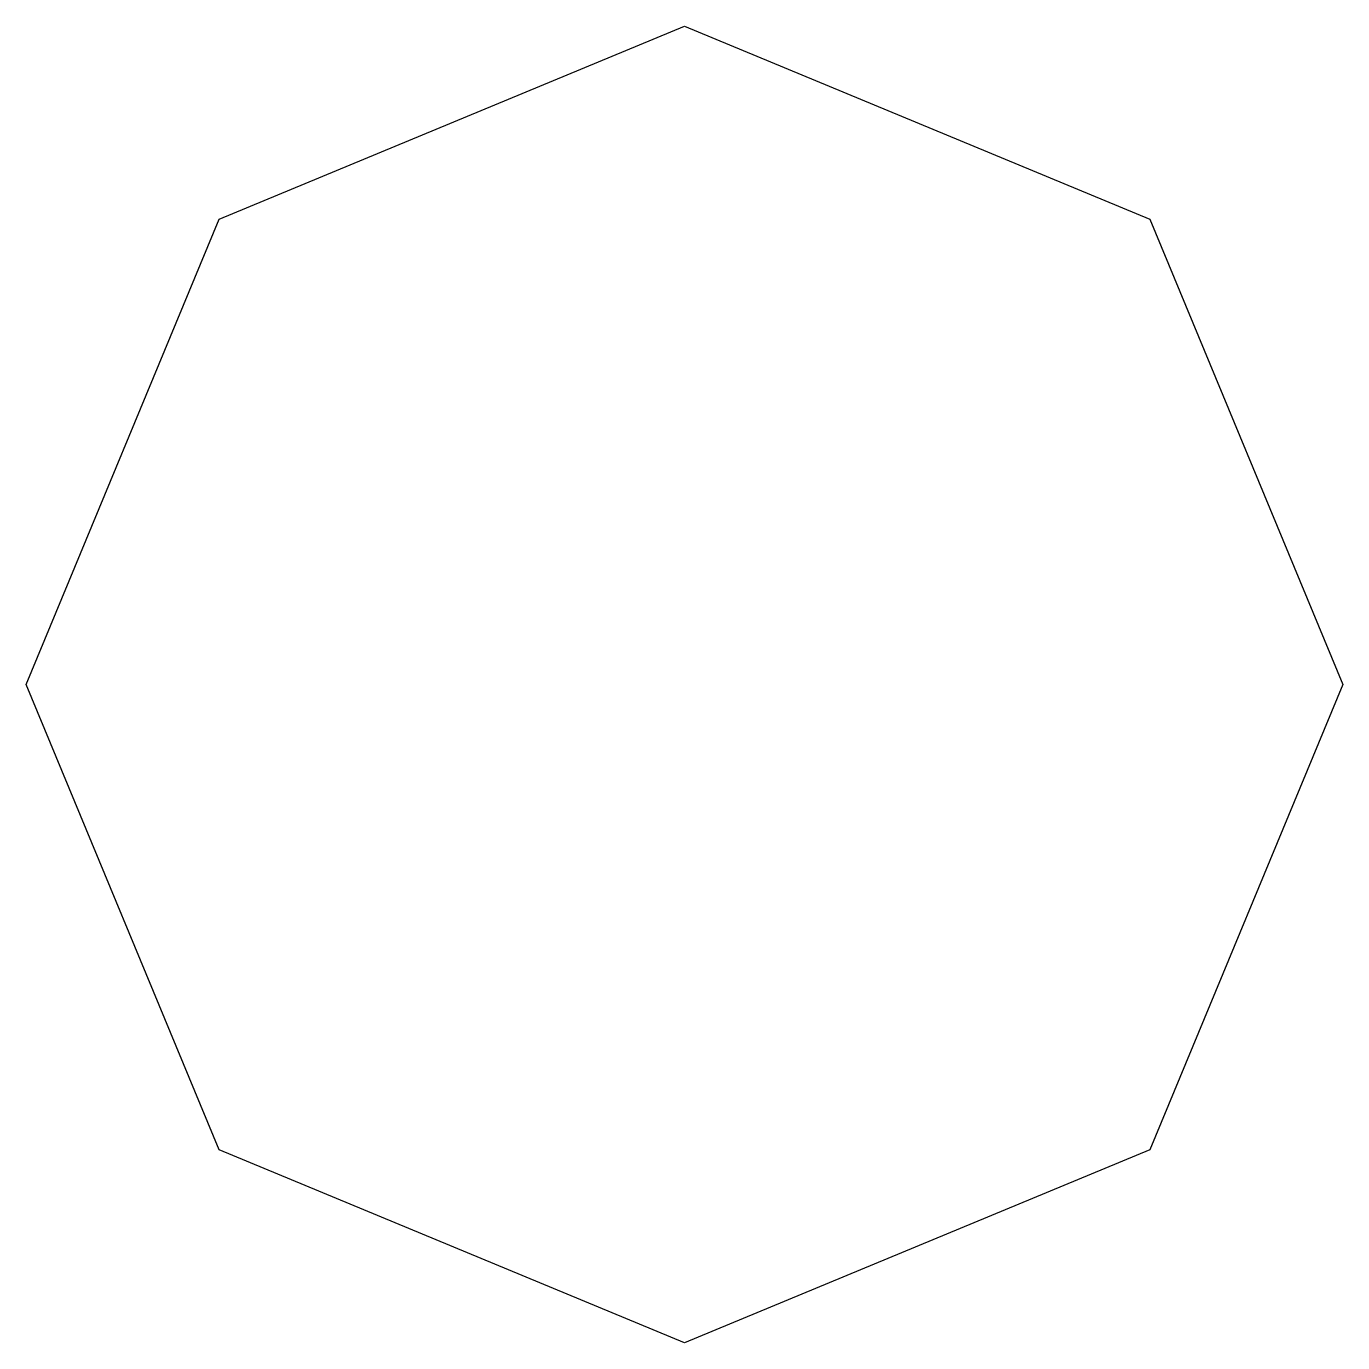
# Model space of a CAD drawing. Extents: x -4.63 to -1.41, y 4.05 to 7.26.
import ezdxf

# ---------------------------------------------------------------- set-up
doc = ezdxf.new("R2010")
doc.units = 0
doc.layers.get('0').update_dxf_attribs({"linetype": 'CONTINUOUS'})

msp = doc.modelspace()

# ---------------------------------------------------------------- linework, layer by layer
at = {"color": 7}
msp.add_lwpolyline([(-1.410693, 5.653538), (-1.881793, 4.516205), (-3.019126, 4.045105), (-4.156459, 4.516205), (-4.627558, 5.653538), (-4.156459, 6.790871), (-3.019126, 7.26197), (-1.881793, 6.790871), (-1.410693, 5.653538)], dxfattribs=at)

doc.saveas('drawing.dxf')
